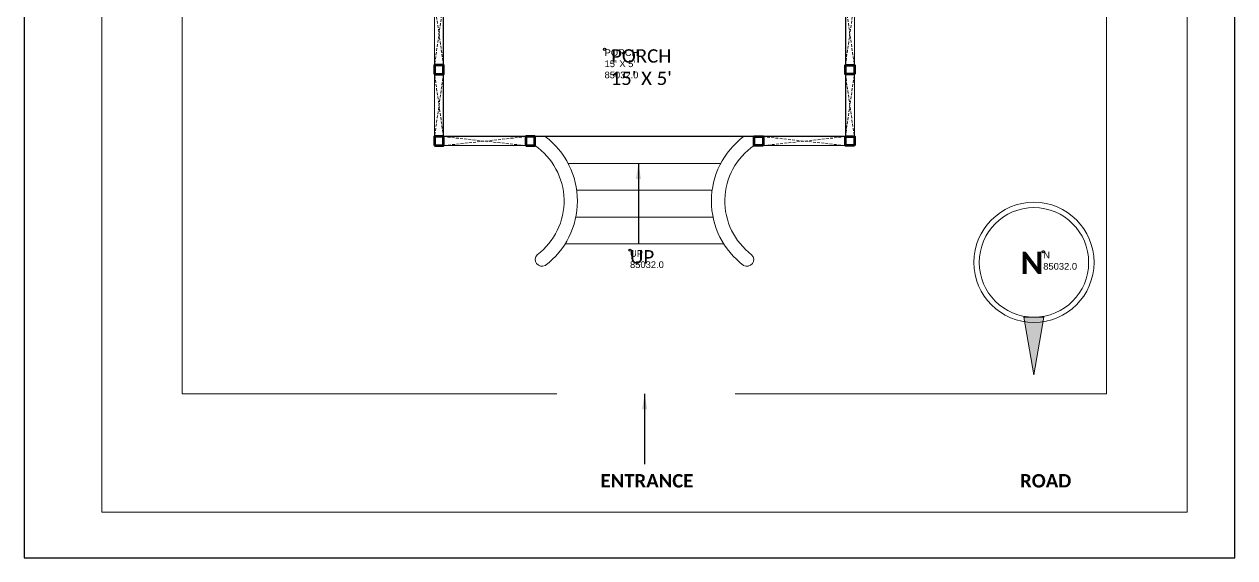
# Model space of a CAD drawing. Header units: inches. Extents: x 208 to 2767, y 154 to 849.
# Drawn here: x 208 to 750, y 154 to 393 of the extents above; entities that cross this region are included whole.
import ezdxf

# ---------------------------------------------------------------- set-up
doc = ezdxf.new("R2010")
doc.units = ezdxf.units.IN
doc.linetypes.add('HIDDEN2', pattern=[0.1875, 0.125, -0.0625])
for name, color, linetype, lineweight in [('A-wall_Partheight', 2, 'Continuous', 20), ('A_text', 7, 'Continuous', 25), ('A_wall_cut', 1, 'Continuous', 50), ('DIM PLAN', 8, 'Continuous', 18), ('H_Hatch', 8, 'Continuous', 9), ('L_vegetation_shrubs and groundcover', 3, 'Continuous', 13)]:
    doc.layers.add(name, color=color, linetype=linetype, lineweight=lineweight)
doc.layers.add('PP-OUTER', color=50, linetype='Continuous')
doc.layers.add('PP-ROOM5', color=3, linetype='Continuous')
doc.styles.get("Standard").update_dxf_attribs({"font": 'arial.ttf'})
doc.dimstyles.new('ISO-25', dxfattribs={"dimtxt": 2.5, "dimasz": 2.5, "dimexe": 1.25, "dimexo": 0.625, "dimtad": 1, "dimcen": 2.5, "dimadec": 0, "dimazin": 0, "dimtfac": 1, "dimtmove": 0, "dimatfit": 3, "dimarcsym": 0})

msp = doc.modelspace()

# ---------------------------------------------------------------- hatches: boundary and pattern name
at = {"layer": 'A-wall_Partheight'}
h = msp.add_hatch(color=256, dxfattribs=at)
h.dxf.hatch_style = 1
h.paths.add_polyline_path([(664.83, 261.48), (655.92, 261.48), (658.85, 244.3, 0.027706), (661.83, 244.3)])
h.paths.add_polyline_path([(661.83, 244.3, -0.027706), (658.85, 244.3), (660.31, 235.67)])

# ---------------------------------------------------------------- linework, layer by layer
at = {"layer": 'A-wall_Partheight', "ltscale": 10}
for p, q in [((391.95, 402.23), (391.95, 374.23)), ((395.95, 402.23), (395.95, 374.23)), ((575.95, 402.23), (575.95, 374.23)), ((579.95, 402.23), (579.95, 374.23)), ((391.95, 370.23), (391.95, 342.23)), ((395.95, 370.23), (395.95, 342.23)), ((575.95, 370.23), (575.95, 342.23)), ((579.95, 370.23), (579.95, 342.23)), ((395.95, 342.23), (432.83, 342.23)), ((436.83, 342.23), (441.55, 342.23)), ((530.35, 342.23), (535.07, 342.23)), ((539.07, 342.23), (575.95, 342.23)), ((391.95, 338.23), (391.95, 338.23)), ((395.95, 338.23), (432.83, 338.23)), ((539.07, 338.23), (575.95, 338.23)), ((451.79, 330.23), (520.11, 330.23)), ((455.63, 318.23), (516.27, 318.23)), ((455.22, 306.23), (516.68, 306.23)), ((450.4, 294.23), (521.5, 294.23))]:
    msp.add_line(p, q, dxfattribs=at)
at = {"layer": 'A-wall_Partheight'}
for p, q in [((664.83, 261.48), (655.92, 261.48)), ((655.92, 261.48), (660.31, 235.67)), ((660.31, 235.67), (664.83, 261.48))]:
    msp.add_line(p, q, dxfattribs=at)
for radius in [26.9, 24.5]:
    msp.add_circle((660.38, 285.98), radius, dxfattribs=at)
at = {"layer": 'A-wall_Partheight', "ltscale": 10}
for centre, radius, start, end in [((419.95, 313.43), 36, 306.8699, 53.1301), ((551.95, 313.43), 36, 126.8699, 233.1301), ((419.95, 313.43), 30, 306.8699, 55.7578), ((551.95, 313.43), 30, 124.2422, 233.1301), ((440.04, 287.25), 3.02, 133.8112, 299.9286), ((531.86, 287.25), 3.02, 240.0714, 46.1888)]:
    msp.add_arc(centre, radius, start, end, dxfattribs=at)
at = {"layer": 'A_wall_cut'}
for points in [[(391.95, 370.23), (395.95, 370.23), (395.95, 374.23), (391.95, 374.23)], [(579.95, 370.23), (575.95, 370.23), (575.95, 374.23), (579.95, 374.23)], [(391.95, 338.23), (395.95, 338.23), (395.95, 342.23), (391.95, 342.23)], [(432.83, 338.23), (436.83, 338.23), (436.83, 342.23), (432.83, 342.23)], [(539.07, 338.23), (535.07, 338.23), (535.07, 342.23), (539.07, 342.23)], [(579.95, 338.23), (575.95, 338.23), (575.95, 342.23), (579.95, 342.23)]]:
    msp.add_lwpolyline(points, close=True, dxfattribs=at)
at = {"layer": 'DIM PLAN'}
msp.add_lwpolyline([(526.65, 227.23), (692.95, 227.23), (692.95, 795.23), (278.95, 795.23), (278.95, 227.23), (446.65, 227.23)], dxfattribs=at)
at = {"layer": 'H_Hatch', "linetype": 'HIDDEN2', "ltscale": 10}
for p, q in [((395.95, 374.23), (391.95, 402.23)), ((395.95, 402.23), (391.95, 374.23)), ((575.95, 402.23), (579.95, 374.23)), ((575.95, 374.23), (579.95, 402.23)), ((395.95, 342.23), (391.95, 370.23)), ((395.95, 370.23), (391.95, 342.23)), ((575.95, 370.23), (579.95, 342.23)), ((575.95, 342.23), (579.95, 370.23)), ((395.95, 342.23), (432.83, 338.23)), ((432.83, 342.23), (395.95, 338.23)), ((575.95, 342.23), (539.07, 338.23)), ((539.07, 342.23), (575.95, 338.23))]:
    msp.add_line(p, q, dxfattribs=at)
at = {"layer": 'L_vegetation_shrubs and groundcover', "ltscale": 10}
msp.add_lwpolyline([(242.95, 174.23), (728.95, 174.23), (728.95, 831.23), (242.95, 831.23)], close=True, dxfattribs=at)
at = {"layer": 'PP ROOM-AREA', "color": 4}
for centre in [(468.09, 381.33), (479.49, 291.47), (664.55, 290.73)]:
    msp.add_circle(centre, 0.5, dxfattribs=at)
at = {"layer": 'PP-OUTER'}
msp.add_lwpolyline([(750.33, 848.97), (208.18, 848.97), (208.18, 153.86), (750.33, 153.86)], close=True, dxfattribs=at)
at = {"layer": 'PP-ROOM5'}
msp.add_lwpolyline([(575.95, 342.23), (395.95, 342.23), (395.95, 402.23), (575.95, 402.23)], close=True, dxfattribs=at)

# ---------------------------------------------------------------- texts
at = {"layer": 'A_text', "linetype": 'Continuous'}
for s, width, insert, char_height, attachment_point in [("\\pxqc;{\\fCalibri|b0|i0|c0|p34;PORCH\\P15' X 5'}", 32.8255, (468.09, 381.33), 6, 1), ('{\\fCalibri|b1|i0|c0|p34;N}', 15.4789, (664.55, 290.73), 10, 3)]:
    msp.add_mtext_dynamic_manual_height_columns(s, width=width, gutter_width=1, heights=[0], dxfattribs=dict(at, insert=insert, char_height=char_height, attachment_point=attachment_point))
at = {"layer": 'A_text', "insert": (479.49, 291.47), "char_height": 6, "attachment_point": 1}
msp.add_mtext_dynamic_manual_height_columns('{\\fCalibri|b0|i0|c0|p34;UP}', width=15.72, gutter_width=12.5, heights=[0], dxfattribs=at)
at = {"layer": 'A_text', "linetype": 'Continuous', "char_height": 6, "attachment_point": 9, "rotation": 360}
for s, insert in [('\\pxqc;{\\fCalibri|b1|i0|c0|p34;ENTRANCE}', (2573.86, 185.23)), ('\\pxqc;{\\fCalibri|b1|i0|c0|p34;ROAD}', (2752.42, 185.23))]:
    msp.add_mtext_dynamic_manual_height_columns(s, width=4173.5521, gutter_width=1, heights=[0], dxfattribs=dict(at, insert=insert))
at = {"layer": 'PP ROOM-AREA', "char_height": 3, "attachment_point": 1}
for s, insert in [("PORCH\\P15' X 5'\\P85032.0", (468.09, 381.33)), ('UP\\P85032.0', (479.49, 291.47)), ('N\\P85032.0', (664.55, 290.73))]:
    msp.add_mtext(s, dxfattribs=dict(at, insert=insert))

# ---------------------------------------------------------------- leaders
at = {"layer": 'A-wall_Partheight'}
for points in [[(483.26, 330.23), (483.26, 294.23)], [(486.04, 227.23), (486.04, 195.74)]]:
    msp.add_leader(points, dimstyle='ISO-25', override={"dimasz": 7, "dimtad": 0}, dxfattribs=at)

doc.saveas('drawing.dxf')
